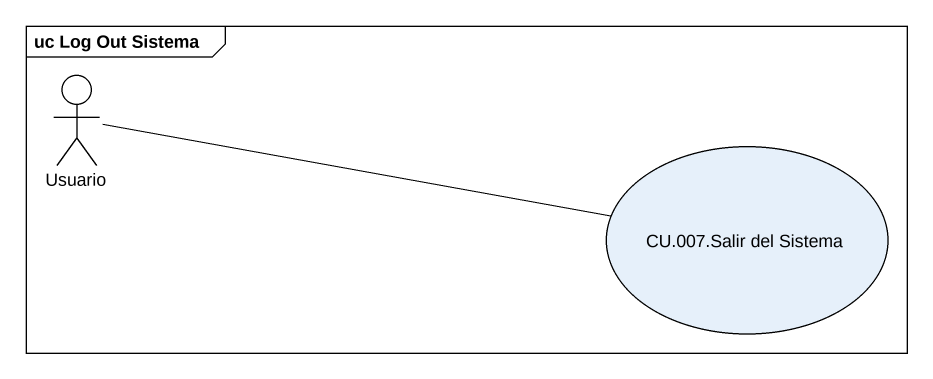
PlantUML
@startuml
mainframe uc Log Out Sistema
actor Usuario
usecase "CU.007.Salir del Sistema" as CU_007_Salir_del_Sistema
Usuario -right- CU_007_Salir_del_Sistema
@enduml
